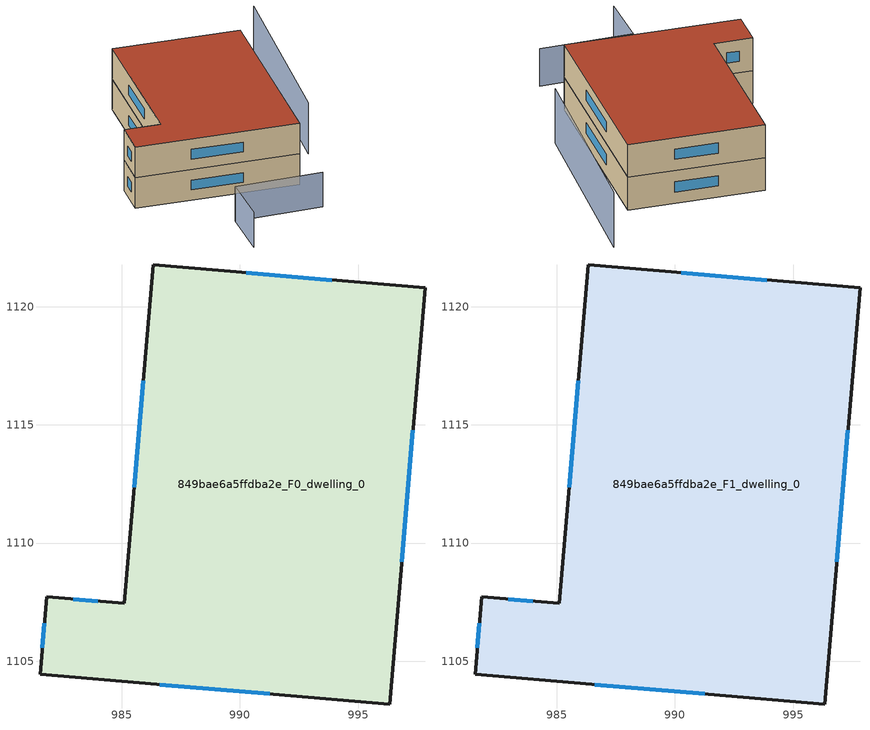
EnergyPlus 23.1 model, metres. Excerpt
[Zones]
849bae6a5ffdba2e_F0_dwelling_0
 floor ground (EU_floor_Construction): 997.84,1120.8 996.34,1103.18 981.54,1104.44 981.82,1107.72 985.11,1107.45 986.33,1121.78 z0
 wall outside (EU_wall_Construction): 996.34,1103.18 997.84,1120.8 986.33,1121.78 985.11,1107.45 981.82,1107.72 981.54,1104.44 996.34,1103.18 z0:3
 window (EU_Window_Construction): 996.85,1109.21 997.32,1114.77 / 986.6,1104.01 991.27,1103.61 / 981.72,1106.6 981.63,1105.56 / 983.98,1107.54 982.94,1107.63 / 985.91,1116.87 985.52,1112.35 / 993.9,1121.13 990.27,1121.44 z1.03:1.97
849bae6a5ffdba2e_F1_dwelling_0
 floor to 849bae6a5ffdba2e_F0_dwelling_0 (EU_floor_Construction): 997.84,1120.8 996.34,1103.18 981.54,1104.44 981.82,1107.72 985.11,1107.45 986.32,1121.78 z3
 wall outside (EU_wall_Construction): 996.34,1103.18 997.84,1120.8 986.33,1121.78 985.11,1107.45 981.82,1107.72 981.54,1104.44 996.34,1103.18 z3:6
 window (EU_Window_Construction): 996.85,1109.21 997.32,1114.77 / 986.6,1104.01 991.27,1103.61 / 981.72,1106.6 981.63,1105.56 / 983.98,1107.54 982.94,1107.63 / 985.91,1116.87 985.52,1112.35 / 993.9,1121.13 990.27,1121.44 z4.03:4.97
 roof outside (EU_roof_Construction): 996.34,1103.18 997.84,1120.8 986.33,1121.78 985.11,1107.45 981.82,1107.72 981.54,1104.44 z6
shading: 988.47,1094.1 988.71,1099.04 / 988.71,1099.04 996.67,1098.66 z0:3.4; 999.1,1108.08 1001.2,1126.17 z0:5
[Building]
EU S2 Campaign: North Axis=0; Terrain=City; Solar Distribution=FullExterior
[Site:Location]
Cape.Town.Intl.AP: Latitude=-33.965; Longitude=18.602; Time Zone=2; Elevation=46
[SizingPeriod:WeatherFileDays]
AnnualSizingPeriod: Begin Month=1; Begin Day of Month=1; End Month=12; End Day of Month=31; Day of Week for Start Day=Monday; Use Weather File Daylight Saving Period=No; Use Weather File Rain and Snow Indicators=No
[MATERIAL]
EU_InternalMass_Material: Roughness=MediumRough; Thickness=0.1; Conductivity=1; Density=1800; Specific Heat=900; Thermal Absorptance=0.9; Solar Absorptance=0.7; Visible Absorptance=0.7
[MATERIAL:NOMASS] Roughness=MediumRough; Thermal Absorptance=0.9; Solar Absorptance=0.7; Visible Absorptance=0.7
Name | Thermal Resistance
EU_wall_NoMass | 0.493876
EU_roof_NoMass | 0.449382
EU_floor_NoMass | 1.25
[WINDOWMATERIAL:SIMPLEGLAZINGSYSTEM]
EU_Window_SimpleGlazing: UFactor=4.4; Solar Heat Gain Coefficient=0.85; Visible Transmittance=0.85
[CONSTRUCTION]
EU_wall_Construction: EU_wall_NoMass
EU_roof_Construction: EU_roof_NoMass
EU_floor_Construction: EU_floor_NoMass
EU_Window_Construction: EU_Window_SimpleGlazing
EU_InternalMass_Construction: EU_InternalMass_Material
[ZONE] Type=1; Multiplier=1; Ceiling Height=autocalculate; Floor Area=autocalculate; Part of Total Floor Area=Yes
Name | Volume
849bae6a5ffdba2e_F0_dwelling_0 | 645.546
849bae6a5ffdba2e_F1_dwelling_0 | 645.545
[INTERNALMASS] Construction=EU_InternalMass_Construction; Surface Area=215.182
Name | Zone or ZoneList
849bae6a5ffdba2e_F0_dwelling_0_EU_InternalMass | 849bae6a5ffdba2e_F0_dwelling_0
849bae6a5ffdba2e_F1_dwelling_0_EU_InternalMass | 849bae6a5ffdba2e_F1_dwelling_0
[OTHEREQUIPMENT] Fuel Type=Electricity; Design Level Calculation Method=Watts/Area; Power per Zone Floor Area=1; Fraction Latent=0; Fraction Radiant=0; Fraction Lost=0; Carbon Dioxide Generation Rate=0; EndUse Subcategory=EU_Step8_InternalGains
Name | Zone or ZoneList or Space or SpaceList | Schedule
EU_Step8_InternalGain_849bae6a5ffdba2e_F0_dwelling_0_f000 | 849bae6a5ffdba2e_F0_dwelling_0 | EU_Step8_GainSchedule_849bae6a5ffdba2e_F0_dwelling_0_f000
EU_Step8_InternalGain_849bae6a5ffdba2e_F1_dwelling_0_f000 | 849bae6a5ffdba2e_F1_dwelling_0 | EU_Step8_GainSchedule_849bae6a5ffdba2e_F1_dwelling_0_f000
[ZONEVENTILATION:DESIGNFLOWRATE] Schedule=EU_AlwaysOn; Design Flow Rate Calculation Method=AirChanges/Hour; Air Changes per Hour=0.64; Ventilation Type=Natural; Fan Pressure Rise=0; Fan Total Efficiency=1; Constant Term Coefficient=1; Temperature Term Coefficient=0; Velocity Term Coefficient=0; Velocity Squared Term Coefficient=0; Minimum Indoor Temperature=-100; Maximum Indoor Temperature=100; Delta Temperature=-100; Minimum Outdoor Temperature=-100; Maximum Outdoor Temperature=100; Maximum Wind Speed=40
Name | Zone or ZoneList or Space or SpaceList
EU_ConstantAir_849bae6a5ffdba2e_F0_dwelling_0 | 849bae6a5ffdba2e_F0_dwelling_0
EU_ConstantAir_849bae6a5ffdba2e_F1_dwelling_0 | 849bae6a5ffdba2e_F1_dwelling_0
[HVACTEMPLATE:THERMOSTAT] Constant Heating Setpoint=20; Constant Cooling Setpoint=50
EU_HeatOnly_849bae6a5ffdba2e_F0_dwelling_0; EU_HeatOnly_849bae6a5ffdba2e_F1_dwelling_0
[HVACTEMPLATE:ZONE:IDEALLOADSAIRSYSTEM] System Availability Schedule=EU_AlwaysOn; Maximum Heating Supply Air Temperature=50; Minimum Cooling Supply Air Temperature=13; Maximum Heating Supply Air Humidity Ratio=0.0156; Minimum Cooling Supply Air Humidity Ratio=0.0077; Heating Limit=NoLimit; Cooling Limit=NoLimit; Heating Availability Schedule=EU_AlwaysOn; Cooling Availability Schedule=EU_CoolingOff; Dehumidification Control Type=ConstantSensibleHeatRatio; Cooling Sensible Heat Ratio=0.7; Dehumidification Setpoint=60; Humidification Control Type=None; Humidification Setpoint=30; Outdoor Air Method=None; Outdoor Air Flow Rate per Person=0.00944; Outdoor Air Flow Rate per Zone Floor Area=0; Outdoor Air Flow Rate per Zone=0; Demand Controlled Ventilation Type=None; Outdoor Air Economizer Type=NoEconomizer; Heat Recovery Type=None; Sensible Heat Recovery Effectiveness=0.7; Latent Heat Recovery Effectiveness=0.65
Name | Template Thermostat
849bae6a5ffdba2e_F0_dwelling_0 | EU_HeatOnly_849bae6a5ffdba2e_F0_dwelling_0
849bae6a5ffdba2e_F1_dwelling_0 | EU_HeatOnly_849bae6a5ffdba2e_F1_dwelling_0
[SIZING:ZONE] Zone Cooling Design Supply Air Temperature Input Method=SupplyAirTemperature; Zone Cooling Design Supply Air Temperature=13; Zone Heating Design Supply Air Temperature Input Method=SupplyAirTemperature; Zone Heating Design Supply Air Temperature=50; Zone Cooling Design Supply Air Humidity Ratio=0.008; Zone Heating Design Supply Air Humidity Ratio=0.008; Cooling Design Air Flow Method=DesignDay; Cooling Design Air Flow Rate=0; Cooling Minimum Air Flow per Zone Floor Area=0.000762; Cooling Minimum Air Flow=0; Cooling Minimum Air Flow Fraction=0.2; Heating Design Air Flow Method=DesignDay; Heating Design Air Flow Rate=0; Heating Maximum Air Flow per Zone Floor Area=0.002032; Heating Maximum Air Flow=0.141576; Heating Maximum Air Flow Fraction=0.3; Account for Dedicated Outdoor Air System=No; Dedicated Outdoor Air System Control Strategy=NeutralSupplyAir; Dedicated Outdoor Air Low Setpoint Temperature for Design=autosize; Dedicated Outdoor Air High Setpoint Temperature for Design=autosize; Zone Load Sizing Method=Sensible Load Only No Latent Load; Zone Latent Cooling Design Supply Air Humidity Ratio Input Method=HumidityRatioDifference; Zone Cooling Design Supply Air Humidity Ratio Difference=0.005; Zone Latent Heating Design Supply Air Humidity Ratio Input Method=HumidityRatioDifference; Zone Humidification Design Supply Air Humidity Ratio Difference=0.005
849bae6a5ffdba2e_F0_dwelling_0; 849bae6a5ffdba2e_F1_dwelling_0
[SCHEDULE:CONSTANT]
Name | Hourly Value
EU_AlwaysOn | 1
EU_CoolingOff | 0
[SCHEDULE:FILE] Column Number=1; Rows to Skip at Top=0; Number of Hours of Data=8760; Column Separator=Comma; Interpolate to Timestep=No; Minutes per Item=60; Adjust Schedule for Daylight Savings=Yes
Name | File
EU_Step8_GainSchedule_849bae6a5ffdba2e_F0_dwelling_0_f000 | ../../schedules/849bae6a5ffdba2e/849bae6a5ffdba2e_F0_dwelling_0_f000_gain.csv
EU_Step8_GainSchedule_849bae6a5ffdba2e_F1_dwelling_0_f000 | ../../schedules/849bae6a5ffdba2e/849bae6a5ffdba2e_F1_dwelling_0_f000_gain.csv
